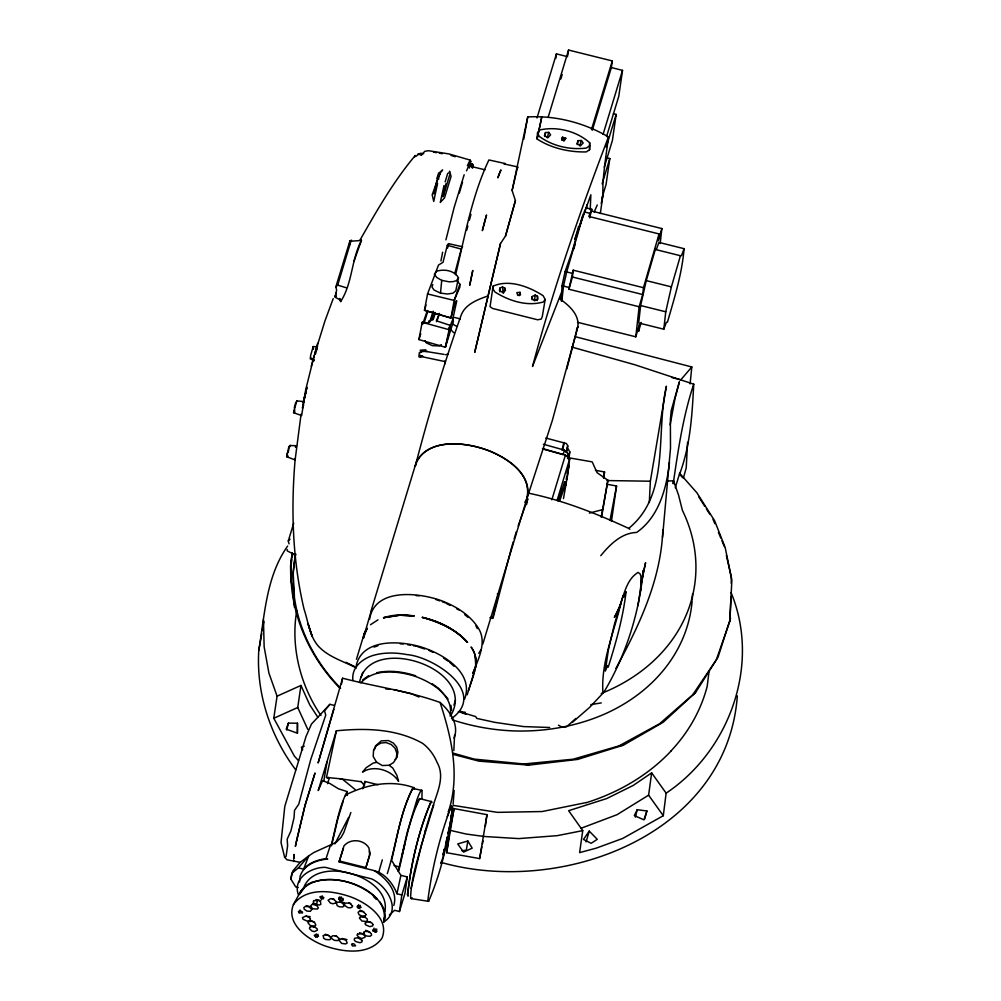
<?xml version="1.0" encoding="UTF-8"?>
<svg xmlns="http://www.w3.org/2000/svg" width="1001" height="1001" viewBox="0 0 1001 1001"><rect width="100%" height="100%" fill="white"/><g stroke="black" fill="none" stroke-linecap="round" stroke-linejoin="round"><path stroke-width="1.5" d="M428.603 901.35L427.89 900.099C432.007 868.13 439.94 836.198 451.188 806.093L452.502 806.581C448.748 838.713 441.529 871.658 428.603 901.35L411.261 898.635L410.623 897.609C411.236 874.661 420.257 852.664 425.35 830.43M456.944 280.68L459.859 284.209L459.859 287.137L454.179 300.438L450.95 318.005L424.462 310.285L427.552 293.944L438.501 265.052L443.018 262.3L447.309 245.32L448.598 243.668L462.625 246.797M383.921 920.595L383.946 918.042M589.639 145.821L589.664 142.73C576.589 131.018 556.393 125.988 539.276 130.105L537.524 132.82L537.074 138.976C551.326 148.273 569.381 152.34 586.298 151.902L589.589 149.75L589.639 145.821L586.223 148.073C569.982 150.112 552.552 146.133 539.276 136.386L537.524 132.82M589.589 149.75L589.664 142.73M500.513 243.506L474.712 352.352L500.513 243.506L505.492 236.061L515.415 200.65L512.112 190.503L527.752 116.929C555.905 115.365 584.159 122.785 608.483 136.912C579.742 212.25 553.378 288.563 532.507 366.479L561.874 291.429L561.986 285.71L565.102 271.571L571.884 252.39L582.419 216.141M295.57 446.433L295.52 447.297L296.534 445.745L289.915 445.533L288.788 446.972L286.636 456.706L295.12 459.947L301.063 414.251M453.14 753.152L474.199 759.096L523.811 763.976L573.11 759.221L619.068 745.87L659.621 723.723L692.679 694.832L716.341 659.759L729.854 621.146L730.955 596.921M731.231 583.283L731.356 577.227L726.376 555.392M297.472 723.21L297.247 733.145L286.173 729.153L288.413 723.11L297.472 723.21L297.572 733.232M450.362 821.909L450.262 825.637L447.96 833.871L449.462 826.388M347.334 795.42L347.109 791.566L338.551 788.838L329.579 783.345L322.56 780.655L318.218 790.54L336.386 730.805C365.553 727.94 396.521 728.615 422.672 743.393C429.079 748.26 433.908 754.854 437.012 762.249C445.12 776.451 437.525 791.341 433.295 805.355M369.569 619.381C374.412 587.162 419.97 592.592 442.354 601.038C456.418 606.581 470.082 615.039 478.315 628.052C487.474 642.379 478.078 659.309 472.96 673.173M615.915 668.368C639.264 625.462 661.123 579.479 662.825 529.779M303.628 402.252L306.969 387.187L303.678 401.576L296.746 400.9L293.593 412.7L301.626 415.578L304.004 401.038M590.227 209.459L590.865 194.782L574.849 239.402L578.666 226.251M314.139 355.906L305.793 389.389L302.427 408.145L303.603 405.155M453.841 750.612L454.554 735.247M451.939 809.384L452.064 806.806L451.188 806.093L447.247 816.616M729.854 621.146L731.844 580.192L725.174 547.484L714.626 520.745L696.846 492.717L679.666 473.298L675.262 487.812M649.311 502.502L650.362 481.218L666.403 386.198C655.367 432.895 670.795 494.069 628.703 528.39C596.521 513.626 563.4 500.362 528.616 493.205M687.562 442.317L686.236 467.83L683.37 478.19M499.899 291.817L500.112 287.925L502.552 286.962L504.892 288.15L505.455 290.49L502.902 292.617L499.411 290.465L500.112 287.925M537.237 300.5L537.474 296.271L535.122 295.07L532.182 296.559L532.006 299.662M292.279 552.715C285.31 602.139 305.205 652.702 339.664 687.95M295.12 459.947L295.182 458.946L294.594 459.572M571.771 347.059L634.634 364.689L693.731 384.159C692.166 414.489 690.44 445.37 679.604 474.086L682.494 477.527M566.528 452.389L567.742 445.795L566.466 443.543L545.833 438.05M567.592 447.922L569.782 451.801L568.918 459.259M299.562 881.956L299.837 878.165M295.182 458.946C290.853 509.071 292.43 560.072 304.054 609.159C308.233 621.508 309.397 635.923 318.28 646.07C328.29 657.056 343.531 661.223 356.369 667.955M662.512 537.474L670.495 448.285L670.382 419.444L671.208 410.623L679.391 381.794L674.949 398.861L670.132 424.874M679.604 474.086L679.666 473.298M453.115 804.066L454.166 790.465M472.785 167.868L472.547 164.101L469.732 163.251M421.921 798.36L422.072 790.39L412.762 788.45C401.301 810.71 397.322 836.16 391.579 860.372L400.888 875.337L407.307 876.939L404.93 893.48L399.449 911.523L394.569 910.297L389.376 914.977M440.503 293.13L441.716 280.368L436.799 277.502L434.409 274.312L436.423 271.309C443.893 268.769 454.304 270.383 458.471 277.715L455.793 290.778L452.99 293.168L447.597 294.006L440.503 293.13L434.021 290.015L431.994 287.024L432.795 284.547M534.572 300.625L535.122 295.07M640.627 590.853L640.953 576.401L640.089 573.873L638.087 572.422C623.022 581.518 623.686 603.916 614.339 617.392L620.67 604.366C613.626 633.145 600.875 662.962 602.915 692.679L603.828 692.254C625.963 655.442 639.176 613.112 643.293 570.37L637.975 605.643M424.462 310.285L450.95 318.005L454.542 304.166M690.102 383.921L691.816 366.967L575.738 336.811M295.608 554.116C285.911 603.29 306.106 653.203 340.64 688.175M407.307 876.939L401.839 894.982L399.449 911.523M561.348 301.038L561.874 291.429M561.799 301.351L563.5 286.086L566.704 271.934L583.708 213.401L582.907 216.354M639.151 306.756L568.893 289.239L573.198 270.182L643.468 287.7L642.705 294.532L639.151 306.756L635.785 336.811L577.489 322.272M568.893 289.239L572.434 277.014L573.198 270.182M586.436 208.07L586.786 204.967M589.627 217.843L591.791 209.297L585.748 207.783M640.627 305.543L638.676 322.96L663.801 329.216L666.416 322.247L667.454 322.172C674.399 298.048 682.031 273.824 684.083 248.686L658.958 242.417L656.356 249.399L655.317 249.462L646.271 280.618L640.627 305.543L665.753 311.799L663.801 329.216M591.791 209.297L588.813 216.441L659.071 233.946L658.308 240.778L661.861 228.566L591.604 211.048M660.172 243.593L661.861 228.566M505.117 163.526L505.03 164.239L504.191 163.976L505.117 163.526L488.913 159.947C471.859 195.883 464.902 236.061 455.618 274.637M349.387 245.483L349.925 240.878L351.589 240.177M472.159 167.305L472.547 164.101L471.571 164.765M292.192 552.677L290.578 565.815L290.791 579.679L294.407 596.271L293.13 572.422L295.62 553.953M709.108 670.82L707.219 686.211A209.046 170.37 8.2 0 1 671.045 750.888M663.288 815.715L666.128 793.155L651.664 772.872L633.208 785.435L606.731 798.56L568.643 810.697L582.745 830.617L579.617 852.614L596.171 848.172L622.76 838.413L663.288 815.715L648.61 795.169L651.664 772.872M673.16 483.696L673.535 480.855L667.292 480.968M481.906 846.783L479.629 858.583L446.684 852.727L449.662 831.055L454.054 808.595L486.986 814.664L485.335 826.288M356.268 665.352C362.55 638.788 398.536 640.665 419.444 646.471C441.266 652.79 474.612 671.746 464.639 699.048M600.337 213.513L602.802 195.958L602.977 181.844L604.667 165.478L608.483 136.912M446.684 852.727L454.054 808.595M307.782 729.391L297.735 707.507L300.951 685.447L277.077 696.183L273.786 718.268L294.407 756.18L298.536 760.71M364.314 785.697L364.927 781.468L377.94 784.709M398.198 871.245L407.107 832.682L416.691 800.625M555.78 58.458L556.443 53.879L567.617 56.669M567.805 55.343L568.568 50.05L612.299 60.948L611.348 67.567L592.342 130.18M605.618 157.52L609.809 158.558L606.068 184.472L602.001 197.885M613.375 113.764L616.166 114.452L612.424 140.365L604.279 167.205M611.348 67.567L622.522 70.358L618.781 96.259L606.568 136.511M567.567 458.596L568.243 453.954L564.451 450.15L543.368 444.219M566.266 479.404L566.604 476.976M567.129 473.348L569.031 465.19L566.929 479.729M565.915 485.122L569.694 458.959L565.427 455.042L542.467 448.573M603.666 478.103L604.554 471.934L595.407 470.332M601.226 517.142L607.907 480.242L597.084 472.697L592.204 461.874L569.569 457.92M607.907 480.242L601.563 517.217M611.448 521.421L616.553 485.973L606.619 484.234M450.988 817.642L451.401 814.801M669.481 462.324C666.628 488.113 658.983 516.916 636.611 532.457C621.496 532.857 609.759 544.694 600.775 555.668M401.839 894.982L396.947 893.755C393.093 883.633 384.947 873.398 374.174 870.607L339.114 861.874L343.969 845.908C350.425 838.2 363.488 839.326 368.818 847.734L370.045 853.327L365.628 868.48L369.682 855.455L369.306 851.063M479.629 858.583L486.986 814.664M673.248 483.47C678.14 450.037 683.02 416.328 693.731 384.159M295.708 769.832C270.157 735.773 256.106 693.042 258.796 650.312C264.752 614.852 266.128 576.401 287.65 546.045M447.485 836.924L445.07 847.459M287.6 457.169L287.787 455.955M469.356 168.068L470.745 161.236L470.095 160.072L448.936 153.929L428.428 150.713L424.737 151.339L421.609 154.98L419.894 153.954L418.506 154.617M349.925 240.878L335.823 286.962L336.636 289.89L335.297 297.322L339.977 299.787L340.665 301.551C352.552 283.27 351.238 259.772 361.424 240.453L361.311 239.614M493.08 286.173L490.065 306.669L492.567 308.458L537.612 319.782L541.266 319.081L542.317 316.404L545.195 299.449L543.118 295.708C529.254 286.711 509.046 278.929 493.08 286.173L492.617 288.288L494.807 291.879C508.733 300.813 527.039 306.731 543.318 301.964L545.195 299.449M323.736 781.343L327.027 762.024M467.855 840.99L472.184 848.16L463.588 852.089L457.732 843.943L467.855 840.99L466.303 850.124L461.974 850.775M298.285 887.537L295.695 886.899L290.841 879.041L291.842 873.247L298.436 867.867L308.708 855.918L313.939 852.464L336.098 842.417L341.116 837.387L343.844 832.432L350.85 812.499M523.748 139.189L527.752 116.929M258.796 650.312L261.749 633.633M262.287 630.605L262.825 627.577M263.363 624.536L263.901 621.508M291.691 559.697L290.866 568.893M292.254 556.644L292.818 553.591M408.283 895.62L407.757 895.707C410.473 863.75 418.856 831.068 431.156 801.338L431.819 802.614L431.581 801.688L419.819 798.61C408.395 820.695 404.817 846.546 398.786 870.682M452.99 317.78L453.353 321.571L445.345 347.247L418.918 339.577L422.197 322.284L428.553 322.973L429.304 320.795L432.044 320.22L434.947 312.412M383.909 921.508L384.434 918.743M341.466 684.171L342.605 678.215C375.187 686.673 408.333 691.053 440.09 702.477C449.937 711.098 459.384 724.611 454.091 738.187M603.453 477.715L604.554 471.934M610.009 520.357L616.553 485.973M439.026 314.352L436.461 320.82L450.05 325.325L445.345 347.247L449.174 332.507M482.469 843.83L483.045 840.878M563.475 498.611L566.04 484.096L564.639 483.758M303.391 401.839L305.605 393.13M440.928 260.973L442.642 252.202M411.098 888.45L421.358 845.244L433.746 805.004M331.494 845.832L337.95 818.405L343.243 801.025M363.275 638.313L364.189 633.783L367.092 628.353L363.275 638.313L371.083 611.511M544.719 136.461L545.507 132.545L548.836 132.382L550.6 134.847L547.885 137.75L544.431 135.623L545.507 132.545M577.289 144.582L578.077 140.666L581.406 140.503L583.17 142.955L580.455 145.858L577.014 143.744L578.077 140.666M684.083 248.686L681.481 255.655L680.442 255.73L671.396 286.874L665.753 311.799M444.006 185.523L440.277 202.477L444.519 197.885L451.088 176.426L449.624 171.221L449.249 172.66L447.672 173.448L445.145 181.944M601.226 203.553L602.802 195.958M296.784 610.66C290.478 646.596 300.338 685.572 320.971 715.477M641.553 582.006L645.582 562.662L641.278 582.107M538.413 133.033L541.816 116.767L537.074 138.976L538.1 134.522M450.976 819.031L452.502 811.836L452.502 806.581M393.818 905.455C398.198 890.727 385.698 877.764 374.174 870.607M396.947 893.755L400.888 875.337M526.539 504.579L527.79 498.736L518.155 525.963M316.504 350.262L317.505 345.745L315.528 354.141M445.945 183.734L443.03 196.809L449.712 174.875M424.762 310.272L425.963 304.917M512.112 190.503L517.617 166.904L504.191 163.976M331.444 844.394C335.998 826.713 338.751 807.845 347.109 791.566M445.945 842.905L447.284 836.886M316.404 905.079L312.012 904.391L310.323 906.28L312.925 908.808L317.355 909.046L318.393 907.907L316.404 905.079L317.43 900.6M336.386 730.805L326.464 777.452L341.366 778.891M447.572 248.073L448.598 243.668M296.446 402.164L296.746 400.9M384.334 920.87C386.636 914.176 383.821 906.994 379.604 901.726M562.8 449.149L564.364 442.505M566.178 452.364L567.742 445.795M568.205 458.471L569.782 451.801M317.342 346.821L313.213 346.571L310.648 355.368L310.272 358.858L314.314 360.71M445.92 239.852L454.116 207.557L464.164 174.725M562.024 450.287L563.863 442.542M461.524 248.198L454.754 273.548M340.227 900.6L338.651 898.285L342.092 898.297L343.205 900.087L340.227 900.6L341.141 896.758M290.841 879.041L292.78 871.07L300 862.549L308.708 855.918L303.616 869.168L298.436 867.867M561.774 140.153L562.487 137.212L565.778 138.251L564.026 140.841L561.724 139.389L562.487 137.212L563.851 140.741L565.778 138.251M402.177 854.967L404.654 844.706M288.175 452.352L288.864 449.499M286.736 729.979L288.413 723.11M635.385 817.141L637.212 809.746L646.909 810.948L644.506 819.406M482.832 644.006L526.964 498.448C532.82 470.007 499.386 452.752 476.476 446.784C455.905 441.679 422.384 440.94 415.29 466.128C428.415 415.277 443.593 364.952 461.061 315.415C465.102 304.266 477.652 299.562 487.975 295.946M437.562 183.358L433.746 201.426L432.169 194.782L439.714 173.961M450.137 716.165C454.366 694.982 430.267 681.368 413.313 675.7C396.333 670.833 373.999 668.493 360.873 682.832M466.741 230.217L467.855 225.938M443.03 854.666L444.544 848.823M519.181 295.695L520.057 292.33L516.841 292.605L517.792 295.395L520.52 294.932L520.057 292.33M416.591 461.148C431.669 437.362 466.041 442.442 488.863 450.638C507.595 458.295 533.758 475.425 526.726 499.199L552.264 420.708L577.84 326.601C579.491 314.564 568.993 305.393 560.122 299.074L562.387 291.779M443.068 854.729L444.594 848.936L443.168 856.894L440.765 863.413M294.244 408.083L295.695 402.627M342.317 900.762L342.98 898.297M505.492 236.061L515.415 200.65M566.779 369.019L577.84 326.601L576.401 330.192M289.214 448.073L289.915 445.533M439.502 313.413L436.724 321.709L436.461 320.82M469.356 220.207L470.958 214.414M573.823 248.999L575.062 244.544M314.802 353.641L325 320.795L333.208 298.611M311.261 366.216L317.667 343.343M427.352 310.51L422.635 324.324L422.197 322.284L448.748 329.592L452.677 319.657L456.781 300.813L454.667 302.928M503.528 292.993L504.892 288.15M304.266 886.298C318.606 854.741 391.228 876.726 384.96 911.198M511.586 547.422L492.955 618.455L489.927 617.68M472.234 167.905L473.023 165.127M429.304 320.795L429.529 322.347L433.308 311.223M338.726 899.461L339.452 896.921M451.276 714.664C477.302 667.792 368.481 632.607 359.509 682.544M643.468 287.7L659.071 233.946M635.785 336.811L639.339 324.599L638.563 331.431L641.166 322.472M378.841 871.783L382.319 859.846M387.299 873.623C396.358 845.345 399.136 814.651 412.812 788.05L413.863 787.662L414.489 789.026M436.724 183.946L433.796 193.919L436.611 181.857L439.301 173.023L440.252 172.61M459.296 193.13L462.525 182.094M474.812 669.782C477.865 662.174 475.575 653.553 471.108 647.021C481.293 660.71 472.535 676.939 468.393 690.928M586.085 841.916L589.251 831.118L597.259 839.313L591.191 843.305L583.47 839.451L589.251 831.118M433.708 318.255L434.985 313.951M342.605 678.215L318.118 762.975L333.859 709.321M335.823 286.962L337.687 285.135L350.926 241.228L361.424 240.453L354.029 261.098M512.011 545.995L513.313 541.704M514.164 538.851L516.328 531.706M335.297 297.322L335.81 293.005M289.039 543.856L288.288 540.953L293.731 523.098M356.444 659.309L364.189 633.783M370.983 611.161L416.353 461.911M536.986 117.98L556.443 53.879M548.198 117.13L568.568 50.05M560.823 79.029L562.187 74.549M362.7 788.763L364.927 781.468M374.387 749.674L375.538 745.883L381.281 740.878L388.426 740.552L393.368 743.067L396.646 746.996L397.923 752.189L396.897 757.469L395.132 759.396M591.491 129.529L612.299 60.948M603.052 134.447L622.522 70.358M606.206 147.247L616.166 114.452M602.114 183.909L609.809 158.558M564.451 450.15L563.075 454.667L543.505 449.161M551.839 499.824L565.427 455.042M567.554 456.206L568.243 453.954M557.257 499.899L569.694 458.959M558.133 501.138L564.539 482.057L566.366 481.819L559.859 500.4M467.179 694.832L474.587 670.645L473.098 673.085M327.552 783.695L329.379 777.79M361.223 677.289L362.762 672.347M453.928 705.092L455.468 700.149M418.918 339.577L420.745 333.746M424.386 322.084L427.59 311.874M547.184 137.612L548.836 132.382M579.754 145.721L581.406 140.503M431.256 319.119L432.645 314.714M357.77 907.607L357.094 906.856L357.782 905.655L359.321 905.655L361.161 907.394L359.196 908.207L357.77 907.607L358.658 904.779M375.863 931.956L376.914 931.506L376.051 929.791L372.91 929.992L373.16 930.98L375.863 931.956L376.764 929.091M436.899 178.478L438.501 173.423L442.605 169.97L440.991 172.084M339.114 861.874L343.443 848.197M374.612 931.831L375.525 928.978M417.855 801.2L415.89 806.03M315.603 936.836L314.251 935.447L315.64 934.484L318.431 936.298L315.603 936.836L316.504 933.996M730.542 618.13L718.042 657.182L695.507 692.642L663.15 722.272L623.435 745.157L577.727 759.409L528.803 765.114L478.953 761.135L453.303 754.429M373.16 930.98L374.061 928.177M317.117 937.174L318.055 934.308M454.291 306.644L456.206 300.826M303.616 869.168C309.209 862.674 317.767 859.771 326.026 858.62L330.33 845.57M359.196 908.207L360.147 905.367M646.909 810.948L643.956 819.857L634.321 815.577L637.212 809.746M299.086 912.774L298.398 911.573L300.275 910.76L302.415 911.949L302.49 912.937L299.086 912.774L300.05 909.972M321.496 898.835L323.16 898.873L323.836 897.584L321.396 896.308L319.857 896.871L321.496 898.835L322.472 895.995M303.979 398.836L304.942 396.046M459.859 284.209L454.179 300.438L427.552 293.944M448.748 329.592L450.05 325.325M466.541 170.821L470.745 161.236M299.925 876.901C303.29 864.964 316.491 859.947 327.765 859.058L326.026 858.62M414.539 157.207L415.265 155.505C393.531 181.356 376.651 210.911 359.96 240.165M299.399 894.469C315.002 862.549 392.517 886.273 383.708 922.121M594.181 212.124L597.247 204.98M472.922 672.985L475.813 666.378L475.112 655.592M470.095 160.072L467.367 165.691M293.443 904.504C285.473 924.248 308.508 939.789 324.399 945.707C342.58 952.139 369.019 955.942 381.994 938.212C389.952 918.443 366.942 902.94 351.038 897.009C332.883 890.577 306.406 886.773 293.443 904.504L300.938 891.003L304.041 887.186A47.748 27.477 17 0 1 311.749 882.419M299.674 893.605L300.938 891.003M334.897 843.881L348.611 817.442M586.211 207.908L584.146 211.912L589.727 213.301M524.862 502.389L526.964 498.448M450.75 807.757L448.285 811.999C460.447 775.762 451.539 737.499 440.09 702.477M364.439 632.882L367.092 628.353M345.458 795.745L346.096 794.719C366.992 784.334 391.328 779.554 413.863 787.662M300.075 893.443L303.854 888.35M478.741 653.253L480.918 649.812M458.471 277.715L456.544 280.618L453.253 281.606L449.074 281.807L441.716 280.368M334.196 705.392L329.905 704.329L311.474 724.061L306.093 736.286L284.784 806.443L281.018 842.629L284.647 857.269L286.937 859.759L300.125 862.336M329.905 704.329L324.499 710.773L325.763 715.064L310.723 759.571L298.761 804.178L294.494 810.422L294.069 817.579L290.891 831.005L287.174 839.176L287.612 845.782L286.086 856.368L284.647 857.269M440.39 173.824L438.588 176.113L438.651 179.204M303.053 402.327L303.678 401.576M558.47 725.174L562.137 727.277L566.604 726.776L575.775 718.505M691.816 366.967L680.805 379.817L671.784 377.502M603.828 692.254L589.677 707.332L572.209 722.522M421.972 355.755L420.42 357.382L418.893 356.794L419.231 353.391L422.722 350.525M288.288 540.953L290.065 539.151M431.131 801.551C418.368 830.742 411.574 863.075 407.394 894.656L408.083 895.945M420.858 790.928L421.571 790.252M288.788 446.972L290.54 445.432M370.483 624.724L378.003 619.832M666.128 793.155C729.729 750.637 760.823 664.364 731.03 592.504M286.636 456.706L287.45 456.081L287.3 453.128M692.679 694.832L695.507 692.642M418.656 799.624L419.819 798.61L420.395 799.198M383.746 922.046C402.339 910.184 386.886 885.847 371.646 878.891L325.275 867.329C310.948 867.104 292.279 878.465 298.436 894.894M362.537 679.992L368.531 675.738M451.526 718.555C488.288 692.141 433.258 656.731 407.057 654.616A55.368 31.869 16.9 0 0 376.026 654.692C364.026 657.257 351.001 666.729 352.94 680.405M648.61 795.169L616.991 814.714L581.118 828.252M411.261 898.635L412.425 897.947M441.341 344.669L439.051 345.908L432.307 345.645L426.288 342.842L425.012 340.678M327.327 778.077L328.716 777.377M273.786 718.268L297.735 707.507M304.241 746.145L301.351 747.196L302.677 749.736M311.799 882.457C334.171 875.124 360.197 882.744 377.014 898.723M373.986 647.084L377.94 645.795M419.381 352.515L423.861 351.101L444.131 354.429M422.785 356.243L421.546 356.619L445.42 361.661M383.608 617.717C393.33 614.464 404.016 614.239 414.064 615.965L399.849 615.177L383.608 617.717L399.849 615.177L414.064 615.965M590.803 704.641L601.288 702.902M589.401 513.088L602.302 509.697M376.839 762.312L373.123 763.112L366.128 767.729L362.537 772.121C373.986 764.589 391.491 770.144 398.586 781.343L396.846 775.237L392.742 767.98L389.301 765.44M586.361 802.539L542.154 811.536L497.359 812.362L453.203 805.38M582.745 830.617L557.407 835.635L518.743 838.6L482.907 836.411M445.558 354.692L448.323 354.191M619.068 745.87L623.435 745.157M465.34 712.262L458.32 711.711M376.764 672.697C389.739 669.894 403.178 671.721 415.678 675.8M344.306 902.527L340.127 902.264M347.009 939.589L342.017 938.488M420.107 350.225L425.925 349.875M497.297 594.018L498.285 593.956L492.83 617.329L490.99 617.254M310.21 916.691L306.093 916.165M320.921 900.65L315.991 899.536M422.935 351.426L427.427 351.414M650.362 481.218L606.956 480.555M400.3 643.856L403.29 643.956M549.662 727.489L523.648 726.588L494.869 722.359L476.701 718.38L475.763 716.603L462.625 712.662L460.397 710.96M416.266 595.658L419.306 595.77M311.186 907.094L306.268 905.655M385.723 688.951L389.689 689.188M339.814 778.765L361.273 781.743M423.661 153.666L420.733 153.266L418.13 154.129L416.416 156.206M482.407 836.248L466.091 834.021L450.925 830.517M393.743 689.551L411.273 693.618L418.956 697.046M433.521 152.177L436.449 152.678M439.364 153.191L442.292 153.691M317.104 905.079L312.762 903.59M363.838 934.146L359.509 932.657M407.62 644.707L410.498 645.22M413.388 645.72L416.266 646.221M332.37 899.048L334.372 899.424M348.798 903.115L350.838 903.528M422.297 617.379C439.264 620.995 455.793 629.366 467.492 642.329C455.655 629.166 439.276 621.646 422.297 617.379C439.001 622.096 455.518 629.291 467.492 642.329M441.191 862.412C561.223 896.558 727.214 835.072 737.337 695.858M565.102 271.571L572.297 273.323M369.769 932.044L365.615 930.292M523.811 763.976L528.803 765.114M329.166 935.685L325.35 934.246M484.985 169.807L468.856 165.866L469.456 167.167M655.317 249.462L680.442 255.73M646.271 280.618L671.396 286.874M572.434 277.014L642.705 294.532M561.986 285.71L569.081 287.487M564.539 482.057L565.928 482.407M562.474 488.838L563.876 489.189M339.251 860.96L365.765 867.567M358.295 937.95L359.985 938.375M454.592 317.467L460.372 318.969M447.309 245.32L461.173 249.061M368.618 921.708L370.833 922.321M394.081 865.465L398.836 866.816M334.91 295.971L336.136 296.321M335.097 935.797L336.686 936.285M337.687 285.135L346.346 287.8M313.2 926.626L315.165 927.239M451.013 155.393L455.267 156.732M363.688 911.886L360.06 910.159M417.667 646.684L424.687 648.998M362.775 916.466L365.327 917.304M311.186 921.02L313.738 921.871M340.127 901.325L341.541 901.813M435.76 599.461L439.739 600.888M442.392 601.826L445.045 602.777M460.71 712.312L466.228 714.339M294.469 860.91L293.869 860.635L294.044 861.536M428.903 650.375L433.033 652.364M345.871 662.299L355.092 666.816M446.333 603.44L450.175 605.417M456.581 608.721L459.146 610.034M295.433 555.13L287.212 550.863L287.187 549.461M310.911 358.008L314.214 359.747M452.302 323.861L456.519 326.288M431.231 318.456L433.295 319.682M469.269 165.853L469.919 166.266M443.531 658.082L448.323 661.311M432.357 683.883L438.551 688.3L448.06 698.973M628.703 528.39L629.879 529.254M464.777 614.652L468.155 617.429M341.904 778.728L355.042 789.476M449.524 662.124L453.966 666.278M373.448 896.558L376.426 899.474M450 328.891L453.853 332.77M361.036 781.356L364.276 785.385M317.955 717.417L309.759 704.892L300.951 685.447M698.861 497.009L704.704 506.218M706.381 508.846L709.709 514.101M475.888 625.888L477.377 628.603M413.776 788.2L414.264 789.163M313.213 346.571L313.463 349.286M713.05 519.369L714.839 523.673M718.418 532.294L720.795 538.038M721.996 540.903L724.374 546.646M420.382 355.242L420.808 356.331M673.535 480.855L678.54 495.032L682.407 510.372A181.707 148.123 8.2 0 1 601.251 693.493M277.077 696.183L268.894 672.985L264.151 646.846L263.451 619.644M339.602 298.461L339.977 299.787M517.617 166.904L517.805 167.718M450.9 705.317L451.614 710.134M537.474 296.271L537.862 299.124L534.922 300.613L532.582 299.412L532.182 296.559M293.155 593.518L293.731 599.662M294.019 602.74L294.457 607.357M502.552 286.962L503.065 292.755M340.503 299.236L340.665 301.551M445.157 360.623L445.257 363.651M671.12 750.938A211.737 172.685 8.2 0 1 586.423 802.652M692.141 600.988A181.707 148.123 8.2 0 1 606.856 713.062C579.166 725.625 548.686 731.343 518.343 731.03A181.707 148.123 8.2 0 1 452.377 719.844M692.529 593.906A181.707 148.123 8.2 0 1 692.254 599.574M425.312 830.742A52.578 2.765 -75.2 0 1 433.195 805.755M416.766 800.274A56.156 4.054 -76.1 0 1 420.883 790.815M373.623 749.862L373.173 756.418L376.501 762.099L382.282 765.552L389.114 765.264L393.456 762.624L396.358 758.232L396.821 753.177L394.995 748.135L391.228 744.506L386.098 742.567L380.918 743.055L376.401 745.632L373.623 749.862M294.119 854.529L293.693 858.858L294.119 854.529M564.802 487.474L565.34 485.535L564.802 487.474M608.345 649.999L605.305 671.095L607.607 665.565L608.233 667.129C616.003 642.454 623.097 617.417 626.063 591.654L623.761 597.184L623.135 595.608L614.389 624.411L608.345 649.999M310.398 918.943L310.185 920.307L307.232 921.12L303.028 919.256L302.465 917.629L305.831 916.065L309.409 917.479L310.398 918.943M372.923 924.474L372.71 925.837L369.757 926.651L365.553 924.786L364.99 923.16L368.355 921.608L371.934 923.01L372.923 924.474M311.837 909.308L310.373 911.298L306.919 911.06L304.204 909.171L303.879 907.569L305.343 906.456L308.633 906.643L311.837 909.308M336.361 903.015L337.237 905.692L339.377 906.781L342.667 906.969L343.931 906.068L343.043 903.403L340.916 902.301L337.625 902.114L336.361 903.015M339.276 938.588L337.812 940.59L334.359 940.352L331.644 938.463L331.318 936.861L332.782 935.747L336.073 935.922L339.276 938.588M363.801 932.294L364.677 934.972L366.816 936.073L370.107 936.26L371.571 935.147L371.233 933.545L368.531 931.643L365.077 931.418L363.801 932.294M296.659 840.002L295.37 846.371L305.005 805.492L314.952 773.235L305.005 805.492L296.659 840.002M472.747 270.57L469.744 285.122L472.747 270.57M362.149 940.439L361.811 942.041L359.935 942.729L355.493 941.478L354.229 939.914L354.579 938.325L357.958 937.712L362.149 940.439M309.734 927.439L309.459 928.615L311.974 931.03L314.439 931.618L317.48 930.079L317.017 928.653L314.314 926.826L310.773 926.663L309.734 927.439M313.676 900.637L313.288 902.239L314.564 903.815L319.006 905.067L320.858 904.391L320.47 901.651L318.618 900.5L313.676 900.637M484.346 223.098L482.332 230.63L486.524 214.977L484.346 223.098M498.848 174.587L497.897 177.853L500.938 169.895L498.848 174.587M336.161 901.613L335.773 902.94L332.958 903.765L330.493 903.14L328.09 900.237L330.73 898.598L333.496 899.161L336.161 901.613M294.494 409.922L293.593 412.7L294.732 412.237L294.494 409.922M357.557 934.046L357.069 935.359L359.659 937.887L361.999 938.475L364.952 937.274L364.94 935.86L362.337 933.845L357.557 934.046M323.285 935.71L323.648 938.225L325.663 939.501L329.679 939.764L330.868 938.7L329.779 936.26L328.128 935.359L324.612 934.947L323.285 935.71M352.527 906.018L351.952 907.269L350.175 907.844L347.71 907.557L344.757 905.43L344.582 904.066L345.545 903.027L349.774 903.202L352.527 906.018M366.003 914.539L365.39 915.727L362.375 916.178L358.996 914.714L358.108 912.336L359.296 911.298L363.25 911.586L366.003 914.539M340.152 939.313L339.251 940.64L341.729 943.455L345.808 943.918L347.184 942.955L345.996 940.227L342.254 938.938L340.152 939.313M308.708 921.558L307.87 922.697L310.373 925.6L314.439 926.05L315.828 925.074L314.527 922.284L312.224 921.22L308.708 921.558M360.285 917.004L359.447 918.142L361.949 921.033L366.028 921.483L367.405 920.52L367.317 919.056L364.865 917.029L360.285 917.004M352.465 943.78L351.589 944.368L352.477 945.958L355.58 945.832L354.141 943.981L352.465 943.78M421.146 154.629L418.13 154.129L421.171 154.629M308.696 625.725L307.97 623.51L312.237 636.573L308.696 625.725"/></g></svg>
